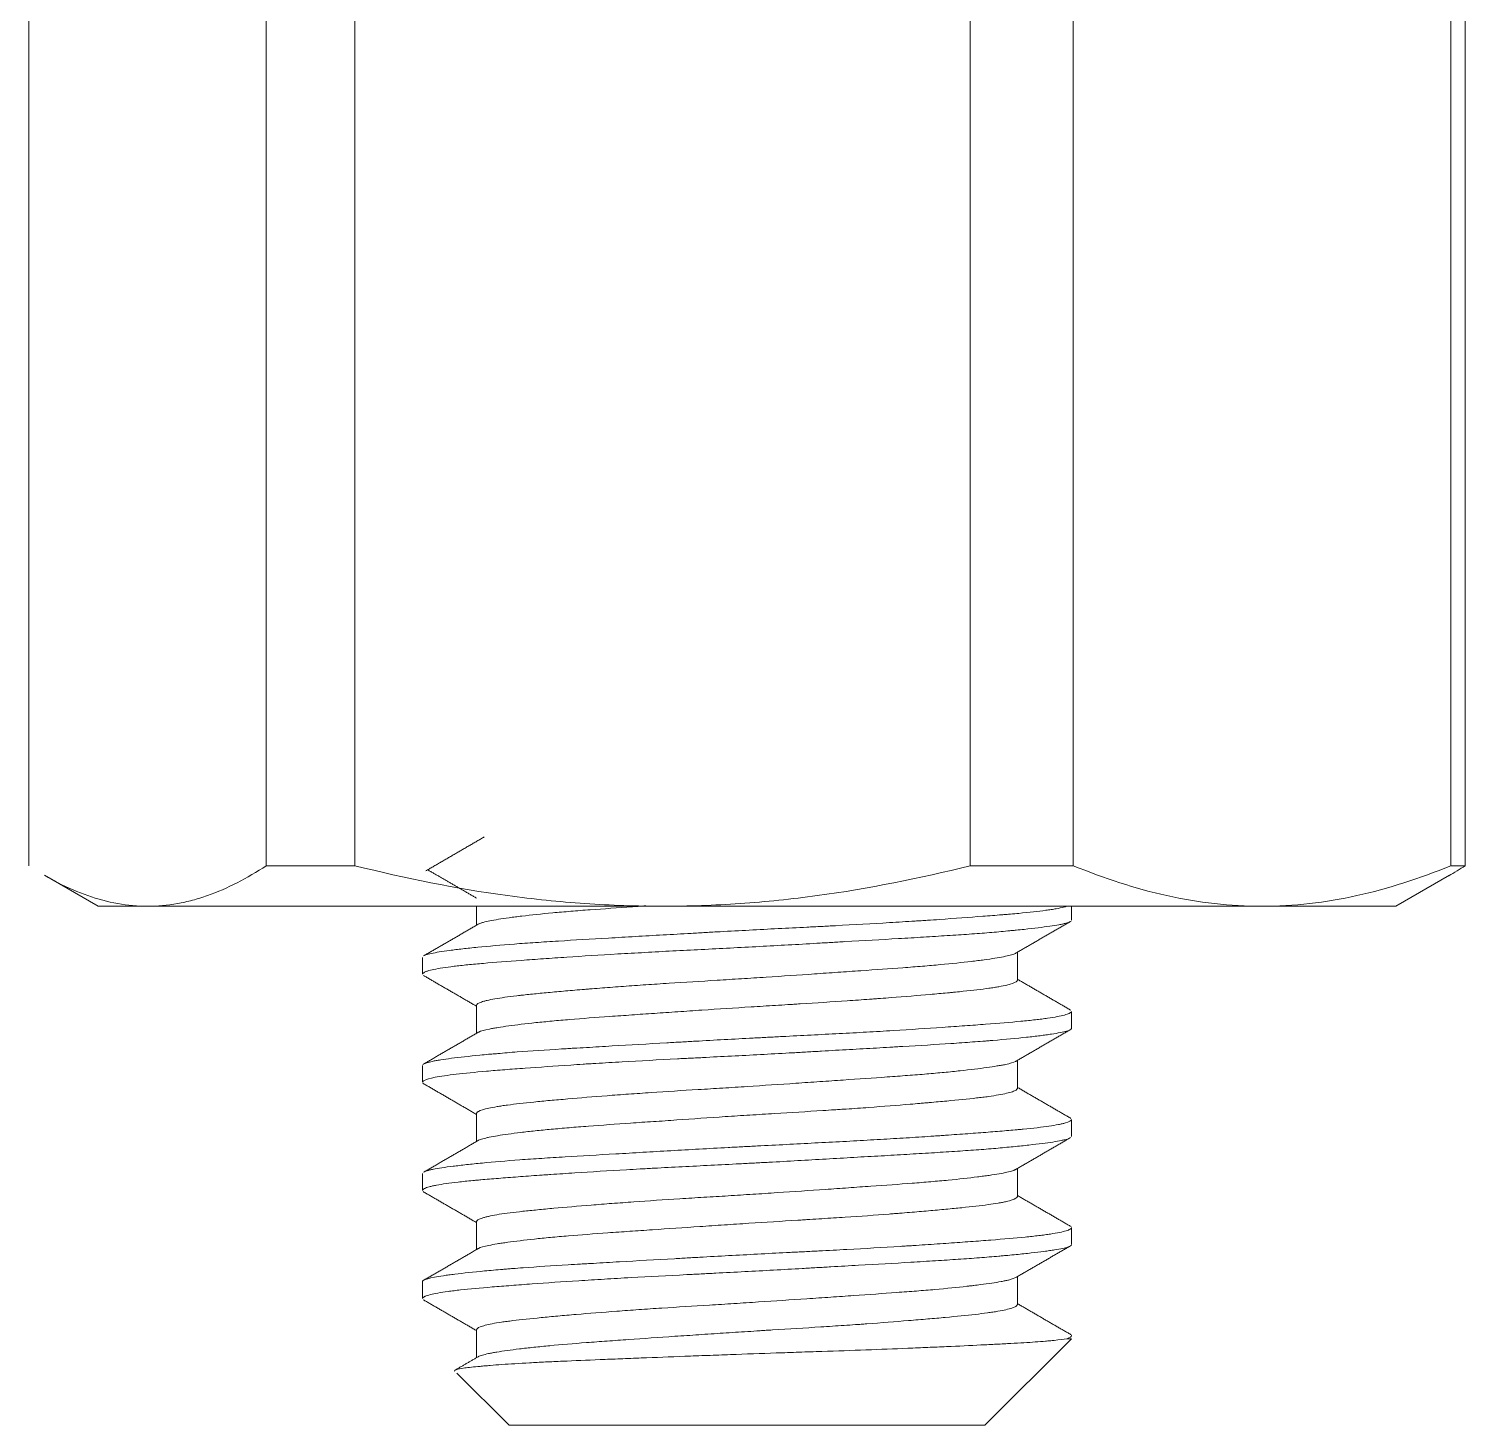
# Model space of a CAD drawing. Extents: x 9509 to 10103, y -15405 to -14985.
# Drawn here: x 9587.77 to 9601.06, y -15339.52 to -15326.6 of the extents above; entities that cross this region are included whole.
import ezdxf

# ---------------------------------------------------------------- set-up
doc = ezdxf.new("R2010")
doc.units = 0
doc.header["$MEASUREMENT"] = 0
doc.linetypes.add('HIDDEN2', pattern=[4.7625, 3.175, -1.5875])
doc.layers.add('1', color=4, linetype='HIDDEN2')

msp = doc.modelspace()

# ---------------------------------------------------------------- linework, layer by layer
at = {"layer": '1', "color": 7, "linetype": 'Continuous', "lineweight": 18}
for p, q in [((9587.775, -15334.341), (9587.775, -15315.092)), ((9589.971, -15334.341), (9589.971, -15315.092)), ((9590.791, -15334.341), (9590.791, -15315.092)), ((9596.478, -15334.341), (9596.478, -15315.092)), ((9597.432, -15334.341), (9597.432, -15315.092)), ((9600.922, -15334.341), (9600.922, -15315.092)), ((9601.056, -15334.341), (9601.056, -15315.092)), ((9587.92, -15334.43), (9588.415, -15334.716)), ((9590.791, -15334.341), (9589.971, -15334.341)), ((9597.432, -15334.341), (9596.478, -15334.341)), ((9600.415, -15334.716), (9600.911, -15334.43)), ((9601.056, -15334.341), (9600.922, -15334.341)), ((9588.873, -15334.716), (9588.415, -15334.716)), ((9588.873, -15334.716), (9593.635, -15334.716)), ((9591.915, -15334.716), (9591.915, -15334.891)), ((9593.635, -15334.716), (9599.177, -15334.716)), ((9597.415, -15334.844), (9597.415, -15334.716)), ((9599.177, -15334.716), (9600.415, -15334.716)), ((9591.415, -15335.189), (9591.415, -15335.344)), ((9596.915, -15335.4), (9596.915, -15335.142)), ((9591.915, -15335.633), (9591.915, -15335.891)), ((9597.415, -15335.844), (9597.415, -15335.689)), ((9596.915, -15336.4), (9596.915, -15336.142)), ((9591.415, -15336.188), (9591.415, -15336.344)), ((9591.915, -15336.632), (9591.915, -15336.891)), ((9597.415, -15336.844), (9597.415, -15336.689)), ((9591.415, -15337.189), (9591.415, -15337.344)), ((9596.915, -15337.399), (9596.915, -15337.141)), ((9591.915, -15337.633), (9591.915, -15337.891)), ((9597.415, -15337.844), (9597.415, -15337.688)), ((9596.915, -15338.4), (9596.915, -15338.142)), ((9591.415, -15338.188), (9591.415, -15338.344)), ((9591.915, -15338.632), (9591.915, -15338.891)), ((9596.615, -15339.516), (9597.415, -15338.716)), ((9597.415, -15338.716), (9597.372, -15338.716)), ((9591.733, -15339.034), (9592.215, -15339.516)), ((9592.215, -15339.516), (9594.415, -15339.516)), ((9594.415, -15339.516), (9596.615, -15339.516))]:
    msp.add_line(p, q, dxfattribs=at)
for points, degree in [([(9591.986, -15334.075), (9591.716, -15334.232), (9591.445, -15334.39)], 2), ([(9591.463, -15334.379), (9591.689, -15334.51), (9591.915, -15334.641)], 2), ([(9600.904, -15334.434), (9600.955, -15334.405), (9601.005, -15334.374), (9601.056, -15334.341)], 3), ([(9591.938, -15334.878), (9591.681, -15335.027), (9591.424, -15335.176)], 2), ([(9596.896, -15335.153), (9597.153, -15335.003), (9597.411, -15334.854)], 2), ([(9591.425, -15335.357), (9591.67, -15335.499), (9591.915, -15335.641)], 2), ([(9597.409, -15335.677), (9597.162, -15335.534), (9596.915, -15335.391)], 2), ([(9591.932, -15335.881), (9591.674, -15336.031), (9591.417, -15336.18)], 2), ([(9596.898, -15336.152), (9597.155, -15336.002), (9597.412, -15335.853)], 2), ([(9591.418, -15336.353), (9591.667, -15336.497), (9591.915, -15336.642)], 2), ([(9597.41, -15336.678), (9597.163, -15336.535), (9596.915, -15336.391)], 2), ([(9591.939, -15336.877), (9591.682, -15337.027), (9591.425, -15337.176)], 2), ([(9596.892, -15337.155), (9597.149, -15337.006), (9597.406, -15336.856)], 2), ([(9591.421, -15337.355), (9591.668, -15337.498), (9591.915, -15337.642)], 2), ([(9597.412, -15337.679), (9597.164, -15337.535), (9596.915, -15337.391)], 2), ([(9591.932, -15337.881), (9591.675, -15338.031), (9591.417, -15338.18)], 2), ([(9596.899, -15338.151), (9597.156, -15338.002), (9597.414, -15337.852)], 2), ([(9591.422, -15338.355), (9591.669, -15338.498), (9591.915, -15338.641)], 2), ([(9597.407, -15338.676), (9597.161, -15338.534), (9596.915, -15338.391)], 2), ([(9591.937, -15338.878), (9591.729, -15338.999)], 1)]:
    msp.add_open_spline(points, degree=degree, dxfattribs=at)
for points, knots in [([(9588.873, -15334.716), (9588.781, -15334.716), (9588.689, -15334.708), (9588.505, -15334.675), (9588.413, -15334.65), (9588.23, -15334.586), (9588.138, -15334.546), (9588.024, -15334.488), (9588.001, -15334.475), (9587.962, -15334.454), (9587.945, -15334.445), (9587.929, -15334.435)], [0, 0, 0, 0, 0.291365, 0.291365, 0.582729, 0.582729, 0.874094, 0.874094, 0.946935, 0.946935, 1, 1, 1, 1]), ([(9588.873, -15334.716), (9588.965, -15334.716), (9589.057, -15334.708), (9589.196, -15334.683), (9589.242, -15334.672), (9589.312, -15334.654), (9589.335, -15334.647), (9589.381, -15334.633), (9589.589, -15334.564), (9589.793, -15334.457), (9589.971, -15334.341)], [0, 0, 0, 0, 0.25, 0.25, 0.375, 0.375, 0.4375, 0.4375, 0.5, 1, 1, 1, 1]), ([(9593.635, -15334.716), (9593.396, -15334.716), (9593.157, -15334.708), (9592.678, -15334.674), (9592.439, -15334.65), (9591.727, -15334.553), (9591.258, -15334.458), (9590.791, -15334.341)], [0, 0, 0, 0, 0.25, 0.25, 0.5, 0.5, 1, 1, 1, 1]), ([(9596.478, -15334.341), (9596.009, -15334.459), (9595.538, -15334.553), (9594.828, -15334.65), (9594.59, -15334.675), (9594.114, -15334.708), (9593.874, -15334.716), (9593.635, -15334.716)], [0, 0, 0, 0, 0.5, 0.5, 0.75, 0.75, 1, 1, 1, 1]), ([(9599.177, -15334.716), (9599.031, -15334.716), (9598.884, -15334.708), (9598.59, -15334.674), (9598.443, -15334.65), (9598.006, -15334.553), (9597.718, -15334.458), (9597.432, -15334.341)], [0, 0, 0, 0, 0.25, 0.25, 0.5, 0.5, 1, 1, 1, 1]), ([(9600.922, -15334.341), (9600.634, -15334.459), (9600.345, -15334.553), (9599.909, -15334.65), (9599.763, -15334.675), (9599.471, -15334.708), (9599.324, -15334.716), (9599.177, -15334.716)], [0, 0, 0, 0, 0.5, 0.5, 0.75, 0.75, 1, 1, 1, 1]), ([(9591.432, -15335.172), (9591.436, -15335.17), (9591.441, -15335.168), (9591.46, -15335.161), (9591.476, -15335.157), (9591.539, -15335.143), (9591.595, -15335.134), (9591.685, -15335.122), (9591.704, -15335.12), (9591.744, -15335.115), (9591.765, -15335.112), (9591.83, -15335.105), (9591.877, -15335.1), (9592.026, -15335.085), (9592.139, -15335.075), (9592.296, -15335.063), (9592.328, -15335.061), (9592.394, -15335.056), (9592.427, -15335.054), (9592.529, -15335.047), (9592.599, -15335.042), (9592.817, -15335.029), (9592.971, -15335.02), (9593.176, -15335.008), (9593.217, -15335.006), (9593.3, -15335.001), (9593.342, -15334.998), (9593.468, -15334.991), (9593.638, -15334.981), (9593.812, -15334.972), (9593.944, -15334.964), (9593.989, -15334.961), (9594.078, -15334.956), (9594.123, -15334.954), (9594.258, -15334.946), (9594.347, -15334.942), (9594.526, -15334.932), (9594.704, -15334.923), (9594.881, -15334.914), (9595.014, -15334.907), (9595.058, -15334.905), (9595.124, -15334.902), (9595.146, -15334.9), (9595.189, -15334.898), (9595.211, -15334.897), (9595.406, -15334.887), (9595.572, -15334.877), (9595.813, -15334.863), (9595.892, -15334.858), (9595.988, -15334.852), (9596.007, -15334.851), (9596.045, -15334.848), (9596.064, -15334.847), (9596.12, -15334.843), (9596.157, -15334.841), (9596.338, -15334.828), (9596.471, -15334.818), (9596.656, -15334.804), (9596.714, -15334.8), (9596.784, -15334.794), (9596.798, -15334.793), (9596.825, -15334.791), (9596.865, -15334.787), (9596.903, -15334.784), (9597.026, -15334.772), (9597.109, -15334.763), (9597.196, -15334.751), (9597.221, -15334.748), (9597.244, -15334.744), (9597.259, -15334.742), (9597.266, -15334.741), (9597.3, -15334.734), (9597.324, -15334.729), (9597.354, -15334.722), (9597.364, -15334.719), (9597.373, -15334.716)], [0, 0, 0, 0, 0.01325, 0.01325, 0.0445, 0.0445, 0.107, 0.107, 0.122625, 0.122625, 0.13825, 0.13825, 0.1695, 0.1695, 0.232, 0.232, 0.247625, 0.247625, 0.26325, 0.26325, 0.2945, 0.2945, 0.357, 0.357, 0.372625, 0.372625, 0.38825, 0.38825, 0.4195, 0.45075, 0.45075, 0.466375, 0.466375, 0.482, 0.482, 0.51325, 0.51325, 0.5445, 0.57575, 0.57575, 0.591375, 0.591375, 0.599187, 0.599187, 0.607, 0.607, 0.6695, 0.6695, 0.70075, 0.70075, 0.708562, 0.708562, 0.716375, 0.716375, 0.732, 0.732, 0.7945, 0.7945, 0.82575, 0.82575, 0.833562, 0.833562, 0.841375, 0.857, 0.857, 0.9195, 0.9195, 0.935125, 0.942938, 0.942938, 0.95075, 0.95075, 0.982, 0.982, 1, 1, 1, 1]), ([(9591.935, -15334.88), (9591.936, -15334.879), (9591.936, -15334.879), (9591.942, -15334.877), (9591.948, -15334.874), (9591.958, -15334.871), (9591.961, -15334.87), (9591.969, -15334.867), (9591.973, -15334.866), (9592.011, -15334.856), (9592.058, -15334.846), (9592.147, -15334.832), (9592.18, -15334.827), (9592.235, -15334.82), (9592.254, -15334.817), (9592.293, -15334.812), (9592.314, -15334.81), (9592.419, -15334.797), (9592.514, -15334.787), (9592.672, -15334.772), (9592.727, -15334.768), (9592.844, -15334.758), (9592.904, -15334.753), (9593.089, -15334.74), (9593.219, -15334.73), (9593.391, -15334.718), (9593.426, -15334.716), (9593.468, -15334.713), (9593.475, -15334.713), (9593.481, -15334.712)], [0, 0, 0, 0, 0.004806, 0.004806, 0.047732, 0.047732, 0.069195, 0.069195, 0.090658, 0.090658, 0.262362, 0.262362, 0.348213, 0.348213, 0.391139, 0.391139, 0.434065, 0.434065, 0.605769, 0.605769, 0.69162, 0.69162, 0.777472, 0.777472, 0.949176, 0.949176, 0.992102, 0.992102, 1, 1, 1, 1]), ([(9597.403, -15334.858), (9597.394, -15334.864), (9597.381, -15334.869), (9597.353, -15334.876), (9597.339, -15334.879), (9597.323, -15334.883), (9597.311, -15334.885), (9597.305, -15334.886), (9597.274, -15334.892), (9597.246, -15334.896), (9597.149, -15334.91), (9597.07, -15334.92), (9596.953, -15334.932), (9596.929, -15334.935), (9596.891, -15334.939), (9596.878, -15334.94), (9596.852, -15334.942), (9596.786, -15334.949), (9596.716, -15334.955), (9596.597, -15334.965), (9596.535, -15334.969), (9596.405, -15334.979), (9596.337, -15334.983), (9596.231, -15334.99), (9596.195, -15334.992), (9596.121, -15334.997), (9596.084, -15334.999), (9595.971, -15335.006), (9595.894, -15335.011), (9595.657, -15335.024), (9595.493, -15335.034), (9595.278, -15335.046), (9595.235, -15335.049), (9595.148, -15335.054), (9595.104, -15335.056), (9594.973, -15335.064), (9594.797, -15335.074), (9594.619, -15335.083), (9594.441, -15335.093), (9594.351, -15335.098), (9594.08, -15335.112), (9593.903, -15335.121), (9593.642, -15335.134), (9593.557, -15335.139), (9593.429, -15335.146), (9593.387, -15335.148), (9593.303, -15335.153), (9593.261, -15335.155), (9593.054, -15335.167), (9592.897, -15335.177), (9592.675, -15335.192), (9592.603, -15335.197), (9592.498, -15335.204), (9592.464, -15335.207), (9592.396, -15335.211), (9592.363, -15335.214), (9592.201, -15335.226), (9592.085, -15335.235), (9591.928, -15335.249), (9591.879, -15335.253), (9591.81, -15335.26), (9591.788, -15335.262), (9591.746, -15335.267), (9591.726, -15335.269), (9591.629, -15335.281), (9591.568, -15335.291), (9591.497, -15335.305), (9591.477, -15335.31), (9591.458, -15335.317), (9591.454, -15335.318), (9591.447, -15335.32), (9591.438, -15335.324), (9591.43, -15335.328), (9591.419, -15335.335), (9591.416, -15335.34), (9591.415, -15335.344)], [0, 0, 0, 0, 0.032895, 0.032895, 0.04758, 0.054922, 0.054922, 0.062265, 0.062265, 0.091635, 0.091635, 0.150376, 0.150376, 0.165061, 0.165061, 0.172404, 0.172404, 0.179746, 0.209116, 0.209116, 0.238487, 0.238487, 0.267857, 0.267857, 0.282542, 0.282542, 0.297227, 0.297227, 0.326598, 0.326598, 0.385338, 0.385338, 0.400023, 0.400023, 0.414709, 0.414709, 0.444079, 0.473449, 0.473449, 0.50282, 0.50282, 0.56156, 0.56156, 0.590931, 0.590931, 0.605616, 0.605616, 0.620301, 0.620301, 0.679041, 0.679041, 0.708412, 0.708412, 0.723097, 0.723097, 0.737782, 0.737782, 0.796523, 0.796523, 0.825893, 0.825893, 0.840578, 0.840578, 0.855263, 0.855263, 0.914004, 0.914004, 0.943374, 0.943374, 0.950717, 0.950717, 0.958059, 0.972745, 0.972745, 1, 1, 1, 1]), ([(9596.901, -15335.15), (9596.898, -15335.151), (9596.895, -15335.153), (9596.886, -15335.157), (9596.88, -15335.159), (9596.866, -15335.164), (9596.858, -15335.166), (9596.815, -15335.178), (9596.767, -15335.187), (9596.677, -15335.202), (9596.644, -15335.206), (9596.589, -15335.214), (9596.57, -15335.216), (9596.53, -15335.221), (9596.51, -15335.224), (9596.404, -15335.236), (9596.309, -15335.246), (9596.151, -15335.261), (9596.095, -15335.266), (9595.979, -15335.275), (9595.919, -15335.28), (9595.734, -15335.294), (9595.604, -15335.303), (9595.432, -15335.315), (9595.397, -15335.317), (9595.327, -15335.322), (9595.291, -15335.324), (9595.184, -15335.332), (9595.111, -15335.337), (9594.892, -15335.352), (9594.744, -15335.362), (9594.554, -15335.374), (9594.516, -15335.377), (9594.44, -15335.382), (9594.402, -15335.384), (9594.288, -15335.391), (9594.213, -15335.396), (9593.988, -15335.41), (9593.841, -15335.419), (9593.658, -15335.431), (9593.622, -15335.433), (9593.55, -15335.438), (9593.515, -15335.44), (9593.41, -15335.447), (9593.272, -15335.457), (9593.142, -15335.467), (9593.046, -15335.474), (9592.999, -15335.478), (9592.952, -15335.482), (9592.922, -15335.484), (9592.906, -15335.485), (9592.831, -15335.492), (9592.773, -15335.497), (9592.662, -15335.506), (9592.609, -15335.511), (9592.508, -15335.521), (9592.46, -15335.525), (9592.392, -15335.532), (9592.37, -15335.535), (9592.338, -15335.538), (9592.327, -15335.539), (9592.307, -15335.542), (9592.297, -15335.543), (9592.207, -15335.553), (9592.14, -15335.563), (9592.058, -15335.577), (9592.028, -15335.583), (9592.002, -15335.59), (9591.993, -15335.592), (9591.988, -15335.593), (9591.975, -15335.597), (9591.967, -15335.6), (9591.931, -15335.612), (9591.917, -15335.622), (9591.915, -15335.632), (9591.915, -15335.632), (9591.915, -15335.633)], [0, 0, 0, 0, 0.010297, 0.010297, 0.025264, 0.025264, 0.04023, 0.04023, 0.100096, 0.100096, 0.130029, 0.130029, 0.144995, 0.144995, 0.159962, 0.159962, 0.219828, 0.219828, 0.249761, 0.249761, 0.279694, 0.279694, 0.339559, 0.339559, 0.354526, 0.354526, 0.369492, 0.369492, 0.399425, 0.399425, 0.459291, 0.459291, 0.474258, 0.474258, 0.489224, 0.489224, 0.519157, 0.519157, 0.579023, 0.579023, 0.593989, 0.593989, 0.608956, 0.608956, 0.638889, 0.668822, 0.668822, 0.683788, 0.691271, 0.691271, 0.698755, 0.698755, 0.728688, 0.728688, 0.758621, 0.758621, 0.788553, 0.788553, 0.80352, 0.80352, 0.811003, 0.811003, 0.818486, 0.818486, 0.878352, 0.878352, 0.908285, 0.915768, 0.915768, 0.923252, 0.923252, 0.938218, 0.938218, 0.998084, 0.998084, 1, 1, 1, 1]), ([(9591.926, -15335.885), (9591.929, -15335.883), (9591.932, -15335.881), (9591.955, -15335.87), (9591.988, -15335.861), (9592.046, -15335.849), (9592.058, -15335.847), (9592.085, -15335.842), (9592.099, -15335.84), (9592.144, -15335.832), (9592.177, -15335.828), (9592.284, -15335.813), (9592.367, -15335.803), (9592.486, -15335.79), (9592.511, -15335.788), (9592.561, -15335.783), (9592.587, -15335.78), (9592.666, -15335.773), (9592.721, -15335.768), (9592.893, -15335.754), (9593.015, -15335.745), (9593.18, -15335.733), (9593.214, -15335.731), (9593.281, -15335.726), (9593.315, -15335.724), (9593.418, -15335.716), (9593.558, -15335.707), (9593.702, -15335.697), (9593.812, -15335.689), (9593.849, -15335.687), (9593.924, -15335.682), (9593.961, -15335.679), (9594.15, -15335.667), (9594.301, -15335.657), (9594.528, -15335.642), (9594.603, -15335.638), (9594.717, -15335.631), (9594.755, -15335.628), (9594.811, -15335.625), (9594.83, -15335.624), (9594.868, -15335.621), (9594.887, -15335.62), (9595.055, -15335.61), (9595.2, -15335.6), (9595.411, -15335.586), (9595.497, -15335.58), (9595.582, -15335.574), (9595.616, -15335.571), (9595.632, -15335.57), (9595.682, -15335.566), (9595.715, -15335.564), (9595.876, -15335.551), (9595.996, -15335.541), (9596.163, -15335.527), (9596.217, -15335.522), (9596.281, -15335.516), (9596.294, -15335.515), (9596.319, -15335.512), (9596.356, -15335.509), (9596.391, -15335.505), (9596.505, -15335.493), (9596.584, -15335.484), (9596.669, -15335.472), (9596.685, -15335.47), (9596.716, -15335.465), (9596.731, -15335.463), (9596.773, -15335.455), (9596.797, -15335.45), (9596.86, -15335.436), (9596.888, -15335.425), (9596.907, -15335.413), (9596.91, -15335.41), (9596.914, -15335.405), (9596.915, -15335.403), (9596.915, -15335.4), (9596.915, -15335.399), (9596.915, -15335.399)], [0, 0, 0, 0, 0.010994, 0.010994, 0.070745, 0.070745, 0.085683, 0.085683, 0.100621, 0.100621, 0.130497, 0.130497, 0.190248, 0.190248, 0.205186, 0.205186, 0.220124, 0.220124, 0.25, 0.25, 0.309751, 0.309751, 0.324689, 0.324689, 0.339627, 0.339627, 0.369502, 0.399378, 0.399378, 0.414316, 0.414316, 0.429254, 0.429254, 0.489005, 0.489005, 0.518881, 0.518881, 0.533819, 0.533819, 0.541288, 0.541288, 0.548757, 0.548757, 0.608508, 0.608508, 0.638384, 0.645853, 0.645853, 0.653322, 0.653322, 0.66826, 0.66826, 0.728011, 0.728011, 0.757887, 0.757887, 0.765356, 0.765356, 0.772825, 0.787763, 0.787763, 0.847514, 0.847514, 0.862452, 0.862452, 0.87739, 0.87739, 0.907265, 0.907265, 0.967017, 0.967017, 0.981955, 0.981955, 0.996893, 0.996893, 1, 1, 1, 1]), ([(9591.426, -15336.175), (9591.439, -15336.167), (9591.466, -15336.159), (9591.517, -15336.148), (9591.534, -15336.145), (9591.555, -15336.141), (9591.568, -15336.139), (9591.576, -15336.138), (9591.613, -15336.132), (9591.646, -15336.127), (9591.757, -15336.113), (9591.845, -15336.103), (9591.972, -15336.091), (9591.999, -15336.088), (9592.04, -15336.084), (9592.053, -15336.083), (9592.082, -15336.081), (9592.153, -15336.075), (9592.228, -15336.068), (9592.417, -15336.054), (9592.554, -15336.045), (9592.72, -15336.035), (9592.739, -15336.034), (9592.776, -15336.032), (9592.795, -15336.03), (9592.853, -15336.027), (9592.891, -15336.025), (9593.008, -15336.018), (9593.088, -15336.013), (9593.331, -15335.999), (9593.499, -15335.989), (9593.696, -15335.978), (9593.718, -15335.977), (9593.762, -15335.974), (9593.828, -15335.971), (9593.894, -15335.967), (9594.027, -15335.959), (9594.116, -15335.954), (9594.294, -15335.945), (9594.383, -15335.94), (9594.517, -15335.933), (9594.584, -15335.929), (9594.651, -15335.926), (9594.696, -15335.923), (9594.719, -15335.922), (9594.921, -15335.912), (9595.096, -15335.903), (9595.353, -15335.889), (9595.437, -15335.885), (9595.562, -15335.878), (9595.604, -15335.875), (9595.686, -15335.871), (9595.727, -15335.868), (9595.928, -15335.856), (9596.079, -15335.846), (9596.293, -15335.831), (9596.362, -15335.826), (9596.462, -15335.819), (9596.495, -15335.817), (9596.559, -15335.812), (9596.59, -15335.809), (9596.742, -15335.798), (9596.851, -15335.789), (9596.995, -15335.775), (9597.04, -15335.771), (9597.102, -15335.764), (9597.121, -15335.761), (9597.159, -15335.757), (9597.177, -15335.754), (9597.261, -15335.742), (9597.314, -15335.732), (9597.369, -15335.717), (9597.384, -15335.712), (9597.405, -15335.702), (9597.412, -15335.697), (9597.415, -15335.691), (9597.415, -15335.689), (9597.415, -15335.688)], [0, 0, 0, 0, 0.05337, 0.05337, 0.068, 0.075315, 0.075315, 0.082631, 0.082631, 0.111891, 0.111891, 0.170411, 0.170411, 0.185042, 0.185042, 0.192357, 0.192357, 0.199672, 0.228932, 0.228932, 0.287453, 0.287453, 0.294768, 0.294768, 0.302083, 0.302083, 0.316713, 0.316713, 0.345973, 0.345973, 0.404494, 0.404494, 0.411809, 0.411809, 0.419124, 0.433754, 0.433754, 0.463014, 0.463014, 0.492275, 0.492275, 0.506905, 0.51422, 0.51422, 0.521535, 0.521535, 0.580055, 0.580055, 0.609316, 0.609316, 0.623946, 0.623946, 0.638576, 0.638576, 0.697097, 0.697097, 0.726357, 0.726357, 0.740987, 0.740987, 0.755617, 0.755617, 0.814138, 0.814138, 0.843398, 0.843398, 0.858028, 0.858028, 0.872658, 0.872658, 0.931179, 0.931179, 0.960439, 0.960439, 0.9897, 0.9897, 1, 1, 1, 1]), ([(9597.415, -15335.844), (9597.415, -15335.846), (9597.415, -15335.849), (9597.411, -15335.853), (9597.408, -15335.856), (9597.397, -15335.862), (9597.385, -15335.867), (9597.338, -15335.88), (9597.292, -15335.889), (9597.214, -15335.901), (9597.197, -15335.903), (9597.171, -15335.907), (9597.162, -15335.908), (9597.144, -15335.911), (9597.097, -15335.917), (9597.044, -15335.923), (9596.908, -15335.937), (9596.804, -15335.947), (9596.672, -15335.958), (9596.657, -15335.96), (9596.627, -15335.962), (9596.611, -15335.963), (9596.565, -15335.967), (9596.533, -15335.969), (9596.437, -15335.976), (9596.37, -15335.981), (9596.161, -15335.995), (9596.013, -15336.004), (9595.835, -15336.014), (9595.815, -15336.015), (9595.775, -15336.018), (9595.715, -15336.021), (9595.654, -15336.025), (9595.53, -15336.032), (9595.364, -15336.041), (9595.192, -15336.051), (9595.062, -15336.059), (9594.996, -15336.062), (9594.929, -15336.066), (9594.885, -15336.069), (9594.862, -15336.07), (9594.751, -15336.076), (9594.662, -15336.081), (9594.483, -15336.091), (9594.394, -15336.096), (9594.216, -15336.105), (9594.127, -15336.109), (9593.993, -15336.116), (9593.949, -15336.119), (9593.882, -15336.122), (9593.86, -15336.123), (9593.816, -15336.125), (9593.794, -15336.126), (9593.596, -15336.137), (9593.426, -15336.146), (9593.179, -15336.16), (9593.098, -15336.165), (9592.998, -15336.171), (9592.979, -15336.172), (9592.939, -15336.174), (9592.919, -15336.176), (9592.861, -15336.179), (9592.823, -15336.182), (9592.634, -15336.194), (9592.494, -15336.204), (9592.299, -15336.219), (9592.236, -15336.223), (9592.146, -15336.23), (9592.117, -15336.233), (9592.06, -15336.237), (9592.032, -15336.24), (9591.899, -15336.251), (9591.806, -15336.26), (9591.687, -15336.274), (9591.651, -15336.279), (9591.585, -15336.288), (9591.557, -15336.293), (9591.483, -15336.308), (9591.449, -15336.318), (9591.426, -15336.33), (9591.423, -15336.333), (9591.418, -15336.338), (9591.416, -15336.34), (9591.415, -15336.343), (9591.415, -15336.343), (9591.415, -15336.344)], [0, 0, 0, 0, 0.014256, 0.014256, 0.028513, 0.028513, 0.057026, 0.057026, 0.114051, 0.114051, 0.128307, 0.128307, 0.135436, 0.135436, 0.142564, 0.171077, 0.171077, 0.228102, 0.228102, 0.23523, 0.23523, 0.242359, 0.242359, 0.256615, 0.256615, 0.285128, 0.285128, 0.342153, 0.342153, 0.349281, 0.349281, 0.35641, 0.370666, 0.370666, 0.399179, 0.427691, 0.427691, 0.441948, 0.449076, 0.449076, 0.456204, 0.456204, 0.484717, 0.484717, 0.51323, 0.51323, 0.541743, 0.541743, 0.555999, 0.555999, 0.563127, 0.563127, 0.570255, 0.570255, 0.627281, 0.627281, 0.655794, 0.655794, 0.662922, 0.662922, 0.67005, 0.67005, 0.684306, 0.684306, 0.741332, 0.741332, 0.769845, 0.769845, 0.784101, 0.784101, 0.798357, 0.798357, 0.855383, 0.855383, 0.883896, 0.883896, 0.912408, 0.912408, 0.969434, 0.969434, 0.98369, 0.98369, 0.997947, 0.997947, 1, 1, 1, 1]), ([(9596.905, -15336.148), (9596.903, -15336.149), (9596.9, -15336.15), (9596.88, -15336.161), (9596.849, -15336.17), (9596.793, -15336.182), (9596.781, -15336.184), (9596.755, -15336.189), (9596.741, -15336.191), (9596.698, -15336.198), (9596.666, -15336.203), (9596.562, -15336.218), (9596.48, -15336.228), (9596.363, -15336.24), (9596.339, -15336.243), (9596.289, -15336.248), (9596.264, -15336.25), (9596.187, -15336.258), (9596.133, -15336.262), (9596.02, -15336.272), (9595.962, -15336.276), (9595.87, -15336.283), (9595.839, -15336.286), (9595.776, -15336.29), (9595.744, -15336.293), (9595.581, -15336.304), (9595.446, -15336.314), (9595.235, -15336.328), (9595.163, -15336.333), (9595.053, -15336.341), (9595.016, -15336.343), (9594.942, -15336.348), (9594.905, -15336.351), (9594.718, -15336.363), (9594.568, -15336.373), (9594.342, -15336.388), (9594.267, -15336.393), (9594.153, -15336.4), (9594.115, -15336.402), (9594.04, -15336.407), (9594.002, -15336.409), (9593.816, -15336.42), (9593.671, -15336.43), (9593.494, -15336.441), (9593.459, -15336.444), (9593.39, -15336.449), (9593.355, -15336.451), (9593.252, -15336.458), (9593.186, -15336.463), (9592.992, -15336.478), (9592.871, -15336.488), (9592.729, -15336.501), (9592.701, -15336.503), (9592.646, -15336.508), (9592.62, -15336.51), (9592.542, -15336.517), (9592.492, -15336.522), (9592.353, -15336.536), (9592.271, -15336.545), (9592.192, -15336.556), (9592.183, -15336.557), (9592.166, -15336.559), (9592.158, -15336.561), (9592.134, -15336.564), (9592.119, -15336.567), (9592.075, -15336.574), (9592.05, -15336.579), (9591.983, -15336.593), (9591.951, -15336.604), (9591.931, -15336.615), (9591.929, -15336.616), (9591.925, -15336.619), (9591.92, -15336.622), (9591.917, -15336.626), (9591.916, -15336.63), (9591.915, -15336.631), (9591.915, -15336.632)], [0, 0, 0, 0, 0.008588, 0.008588, 0.068225, 0.068225, 0.083135, 0.083135, 0.098044, 0.098044, 0.127863, 0.127863, 0.1875, 0.1875, 0.202409, 0.202409, 0.217319, 0.217319, 0.247137, 0.247137, 0.276956, 0.276956, 0.291865, 0.291865, 0.306775, 0.306775, 0.366412, 0.366412, 0.396231, 0.396231, 0.41114, 0.41114, 0.42605, 0.42605, 0.485687, 0.485687, 0.515506, 0.515506, 0.530415, 0.530415, 0.545324, 0.545324, 0.604962, 0.604962, 0.619871, 0.619871, 0.63478, 0.63478, 0.664599, 0.664599, 0.724236, 0.724236, 0.739146, 0.739146, 0.754055, 0.754055, 0.783874, 0.783874, 0.843511, 0.843511, 0.850966, 0.850966, 0.85842, 0.85842, 0.87333, 0.87333, 0.903149, 0.903149, 0.962786, 0.962786, 0.970241, 0.970241, 0.977695, 0.992605, 0.992605, 1, 1, 1, 1]), ([(9591.935, -15336.88), (9591.944, -15336.875), (9591.957, -15336.871), (9591.981, -15336.864), (9591.99, -15336.862), (9592.01, -15336.857), (9592.02, -15336.855), (9592.055, -15336.847), (9592.081, -15336.843), (9592.168, -15336.828), (9592.239, -15336.819), (9592.344, -15336.806), (9592.366, -15336.803), (9592.41, -15336.798), (9592.433, -15336.796), (9592.504, -15336.788), (9592.554, -15336.783), (9592.658, -15336.774), (9592.713, -15336.769), (9592.798, -15336.762), (9592.828, -15336.759), (9592.887, -15336.755), (9592.918, -15336.752), (9593.073, -15336.741), (9593.203, -15336.731), (9593.408, -15336.717), (9593.478, -15336.712), (9593.585, -15336.705), (9593.621, -15336.703), (9593.694, -15336.698), (9593.731, -15336.695), (9593.914, -15336.682), (9594.063, -15336.672), (9594.29, -15336.657), (9594.366, -15336.652), (9594.48, -15336.645), (9594.519, -15336.643), (9594.595, -15336.638), (9594.633, -15336.636), (9594.822, -15336.624), (9594.97, -15336.615), (9595.152, -15336.603), (9595.206, -15336.6), (9595.26, -15336.596), (9595.296, -15336.594), (9595.314, -15336.593), (9595.403, -15336.587), (9595.473, -15336.582), (9595.676, -15336.567), (9595.804, -15336.557), (9595.955, -15336.545), (9595.985, -15336.542), (9596.029, -15336.538), (9596.044, -15336.537), (9596.073, -15336.534), (9596.087, -15336.533), (9596.157, -15336.527), (9596.211, -15336.522), (9596.364, -15336.508), (9596.456, -15336.499), (9596.557, -15336.487), (9596.576, -15336.485), (9596.614, -15336.48), (9596.631, -15336.478), (9596.683, -15336.471), (9596.714, -15336.466), (9596.797, -15336.451), (9596.839, -15336.441), (9596.884, -15336.426), (9596.895, -15336.421), (9596.91, -15336.411), (9596.914, -15336.406), (9596.915, -15336.4), (9596.915, -15336.399), (9596.915, -15336.399)], [0, 0, 0, 0, 0.02944, 0.02944, 0.044523, 0.044523, 0.059605, 0.059605, 0.089769, 0.089769, 0.150097, 0.150097, 0.165179, 0.165179, 0.180261, 0.180261, 0.210425, 0.210425, 0.240589, 0.240589, 0.255671, 0.255671, 0.270753, 0.270753, 0.331082, 0.331082, 0.361246, 0.361246, 0.376328, 0.376328, 0.39141, 0.39141, 0.451738, 0.451738, 0.481902, 0.481902, 0.496984, 0.496984, 0.512066, 0.512066, 0.572395, 0.572395, 0.587477, 0.595018, 0.595018, 0.602559, 0.602559, 0.632723, 0.632723, 0.693051, 0.693051, 0.708133, 0.708133, 0.715674, 0.715674, 0.723215, 0.723215, 0.753379, 0.753379, 0.813708, 0.813708, 0.82879, 0.82879, 0.843872, 0.843872, 0.874036, 0.874036, 0.934364, 0.934364, 0.964528, 0.964528, 0.994692, 0.994692, 1, 1, 1, 1]), ([(9591.434, -15337.171), (9591.44, -15337.168), (9591.448, -15337.165), (9591.466, -15337.16), (9591.474, -15337.157), (9591.493, -15337.153), (9591.504, -15337.151), (9591.561, -15337.139), (9591.622, -15337.13), (9591.717, -15337.118), (9591.737, -15337.116), (9591.778, -15337.111), (9591.8, -15337.108), (9591.869, -15337.101), (9591.917, -15337.096), (9592.072, -15337.081), (9592.188, -15337.071), (9592.348, -15337.059), (9592.381, -15337.057), (9592.448, -15337.052), (9592.483, -15337.05), (9592.587, -15337.043), (9592.659, -15337.039), (9592.881, -15337.025), (9593.037, -15337.016), (9593.243, -15337.004), (9593.284, -15337.002), (9593.368, -15336.997), (9593.411, -15336.994), (9593.538, -15336.987), (9593.624, -15336.982), (9593.884, -15336.967), (9594.061, -15336.957), (9594.286, -15336.945), (9594.331, -15336.943), (9594.421, -15336.938), (9594.466, -15336.935), (9594.601, -15336.928), (9594.69, -15336.924), (9594.955, -15336.91), (9595.13, -15336.901), (9595.346, -15336.89), (9595.389, -15336.887), (9595.473, -15336.883), (9595.515, -15336.88), (9595.639, -15336.873), (9595.801, -15336.864), (9595.956, -15336.854), (9596.069, -15336.847), (9596.125, -15336.843), (9596.18, -15336.839), (9596.216, -15336.837), (9596.234, -15336.835), (9596.323, -15336.829), (9596.392, -15336.824), (9596.522, -15336.815), (9596.585, -15336.81), (9596.704, -15336.801), (9596.761, -15336.796), (9596.842, -15336.789), (9596.868, -15336.787), (9596.906, -15336.784), (9596.919, -15336.782), (9596.943, -15336.78), (9596.956, -15336.779), (9597.062, -15336.769), (9597.142, -15336.759), (9597.24, -15336.745), (9597.269, -15336.74), (9597.3, -15336.734), (9597.307, -15336.733), (9597.318, -15336.73), (9597.324, -15336.729), (9597.34, -15336.725), (9597.35, -15336.723), (9597.393, -15336.71), (9597.412, -15336.7), (9597.415, -15336.69), (9597.415, -15336.689), (9597.415, -15336.688)], [0, 0, 0, 0, 0.01914, 0.01914, 0.033908, 0.033908, 0.048677, 0.048677, 0.107751, 0.107751, 0.122519, 0.122519, 0.137287, 0.137287, 0.166824, 0.166824, 0.225898, 0.225898, 0.240666, 0.240666, 0.255435, 0.255435, 0.284972, 0.284972, 0.344045, 0.344045, 0.358814, 0.358814, 0.373582, 0.373582, 0.403119, 0.403119, 0.462193, 0.462193, 0.476961, 0.476961, 0.491729, 0.491729, 0.521266, 0.521266, 0.58034, 0.58034, 0.595108, 0.595108, 0.609877, 0.609877, 0.639414, 0.66895, 0.66895, 0.683719, 0.691103, 0.691103, 0.698487, 0.698487, 0.728024, 0.728024, 0.757561, 0.757561, 0.787098, 0.787098, 0.801866, 0.801866, 0.80925, 0.80925, 0.816635, 0.816635, 0.875708, 0.875708, 0.905245, 0.905245, 0.912629, 0.912629, 0.920014, 0.920014, 0.934782, 0.934782, 0.993856, 0.993856, 1, 1, 1, 1]), ([(9597.4, -15336.86), (9597.394, -15336.863), (9597.386, -15336.866), (9597.37, -15336.871), (9597.362, -15336.874), (9597.343, -15336.878), (9597.333, -15336.88), (9597.3, -15336.887), (9597.274, -15336.892), (9597.185, -15336.906), (9597.111, -15336.915), (9596.999, -15336.927), (9596.976, -15336.93), (9596.928, -15336.935), (9596.903, -15336.937), (9596.826, -15336.945), (9596.718, -15336.955), (9596.597, -15336.965), (9596.471, -15336.974), (9596.404, -15336.979), (9596.3, -15336.986), (9596.265, -15336.988), (9596.193, -15336.992), (9596.157, -15336.995), (9596.046, -15337.001), (9595.895, -15337.011), (9595.736, -15337.02), (9595.614, -15337.027), (9595.573, -15337.029), (9595.489, -15337.034), (9595.447, -15337.036), (9595.234, -15337.049), (9595.061, -15337.059), (9594.796, -15337.074), (9594.708, -15337.079), (9594.573, -15337.086), (9594.528, -15337.088), (9594.461, -15337.092), (9594.438, -15337.093), (9594.393, -15337.096), (9594.371, -15337.097), (9594.168, -15337.107), (9593.991, -15337.116), (9593.729, -15337.13), (9593.642, -15337.134), (9593.534, -15337.14), (9593.513, -15337.141), (9593.47, -15337.144), (9593.448, -15337.145), (9593.384, -15337.148), (9593.342, -15337.151), (9593.134, -15337.162), (9592.975, -15337.172), (9592.748, -15337.187), (9592.674, -15337.192), (9592.584, -15337.198), (9592.566, -15337.199), (9592.531, -15337.202), (9592.479, -15337.205), (9592.428, -15337.209), (9592.329, -15337.216), (9592.266, -15337.221), (9592.145, -15337.23), (9592.088, -15337.235), (9592.006, -15337.242), (9591.966, -15337.245), (9591.928, -15337.249), (9591.903, -15337.251), (9591.891, -15337.252), (9591.831, -15337.258), (9591.786, -15337.262), (9591.664, -15337.276), (9591.597, -15337.286), (9591.532, -15337.298), (9591.52, -15337.301), (9591.503, -15337.304), (9591.498, -15337.306), (9591.488, -15337.308), (9591.463, -15337.314), (9591.431, -15337.326), (9591.419, -15337.335), (9591.416, -15337.342), (9591.415, -15337.343), (9591.415, -15337.344)], [0, 0, 0, 0, 0.018867, 0.018867, 0.033608, 0.033608, 0.048349, 0.048349, 0.07783, 0.07783, 0.136792, 0.136792, 0.151532, 0.151532, 0.166273, 0.166273, 0.195754, 0.225235, 0.225235, 0.254716, 0.254716, 0.269457, 0.269457, 0.284197, 0.284197, 0.313678, 0.34316, 0.34316, 0.3579, 0.3579, 0.372641, 0.372641, 0.431603, 0.431603, 0.461084, 0.461084, 0.475825, 0.475825, 0.483195, 0.483195, 0.490565, 0.490565, 0.549527, 0.549527, 0.579008, 0.579008, 0.586379, 0.586379, 0.593749, 0.593749, 0.608489, 0.608489, 0.667452, 0.667452, 0.696933, 0.696933, 0.704303, 0.704303, 0.711673, 0.726414, 0.726414, 0.755895, 0.755895, 0.785376, 0.785376, 0.800117, 0.807487, 0.807487, 0.814857, 0.814857, 0.844338, 0.844338, 0.9033, 0.9033, 0.918041, 0.918041, 0.925411, 0.925411, 0.932782, 0.962263, 0.991744, 0.991744, 1, 1, 1, 1]), ([(9596.897, -15337.152), (9596.895, -15337.153), (9596.892, -15337.154), (9596.885, -15337.158), (9596.878, -15337.16), (9596.843, -15337.171), (9596.801, -15337.181), (9596.72, -15337.195), (9596.689, -15337.2), (9596.647, -15337.206), (9596.638, -15337.207), (9596.62, -15337.21), (9596.593, -15337.213), (9596.565, -15337.217), (9596.466, -15337.229), (9596.376, -15337.239), (9596.249, -15337.252), (9596.223, -15337.254), (9596.17, -15337.259), (9596.143, -15337.261), (9596.059, -15337.269), (9596.001, -15337.273), (9595.822, -15337.287), (9595.695, -15337.296), (9595.526, -15337.308), (9595.492, -15337.31), (9595.423, -15337.315), (9595.388, -15337.318), (9595.282, -15337.325), (9595.211, -15337.33), (9594.995, -15337.345), (9594.847, -15337.355), (9594.658, -15337.367), (9594.62, -15337.37), (9594.544, -15337.375), (9594.506, -15337.377), (9594.393, -15337.385), (9594.317, -15337.389), (9594.167, -15337.399), (9594.092, -15337.403), (9593.943, -15337.412), (9593.869, -15337.417), (9593.647, -15337.431), (9593.505, -15337.44), (9593.3, -15337.455), (9593.233, -15337.46), (9593.134, -15337.467), (9593.102, -15337.47), (9593.038, -15337.475), (9593.006, -15337.477), (9592.851, -15337.49), (9592.736, -15337.5), (9592.578, -15337.514), (9592.527, -15337.519), (9592.455, -15337.526), (9592.432, -15337.528), (9592.386, -15337.533), (9592.364, -15337.535), (9592.258, -15337.547), (9592.186, -15337.556), (9592.095, -15337.57), (9592.068, -15337.575), (9592.038, -15337.581), (9592.032, -15337.583), (9592.021, -15337.585), (9592.004, -15337.589), (9591.99, -15337.593), (9591.947, -15337.605), (9591.926, -15337.615), (9591.917, -15337.628), (9591.916, -15337.63), (9591.915, -15337.632)], [0, 0, 0, 0, 0.006623, 0.006623, 0.021676, 0.021676, 0.081888, 0.081888, 0.111994, 0.111994, 0.119521, 0.119521, 0.127047, 0.1421, 0.1421, 0.202312, 0.202312, 0.217365, 0.217365, 0.232418, 0.232418, 0.262524, 0.262524, 0.322736, 0.322736, 0.337789, 0.337789, 0.352842, 0.352842, 0.382948, 0.382948, 0.44316, 0.44316, 0.458213, 0.458213, 0.473266, 0.473266, 0.503372, 0.503372, 0.533478, 0.533478, 0.563584, 0.563584, 0.623796, 0.623796, 0.653902, 0.653902, 0.668955, 0.668955, 0.684008, 0.684008, 0.74422, 0.74422, 0.774326, 0.774326, 0.789379, 0.789379, 0.804432, 0.804432, 0.864644, 0.864644, 0.89475, 0.89475, 0.902276, 0.902276, 0.909803, 0.924856, 0.924856, 0.985068, 0.985068, 1, 1, 1, 1]), ([(9591.928, -15337.884), (9591.929, -15337.883), (9591.931, -15337.882), (9591.952, -15337.871), (9591.983, -15337.862), (9592.051, -15337.848), (9592.077, -15337.843), (9592.12, -15337.836), (9592.136, -15337.834), (9592.168, -15337.829), (9592.185, -15337.826), (9592.274, -15337.814), (9592.356, -15337.804), (9592.497, -15337.789), (9592.546, -15337.784), (9592.625, -15337.777), (9592.652, -15337.774), (9592.707, -15337.769), (9592.735, -15337.767), (9592.878, -15337.755), (9593, -15337.746), (9593.195, -15337.732), (9593.262, -15337.727), (9593.4, -15337.718), (9593.47, -15337.713), (9593.683, -15337.698), (9593.829, -15337.688), (9594.016, -15337.676), (9594.054, -15337.673), (9594.129, -15337.668), (9594.168, -15337.666), (9594.282, -15337.658), (9594.357, -15337.653), (9594.584, -15337.639), (9594.735, -15337.629), (9594.904, -15337.619), (9594.922, -15337.618), (9594.96, -15337.615), (9594.978, -15337.614), (9595.034, -15337.611), (9595.071, -15337.608), (9595.181, -15337.601), (9595.252, -15337.597), (9595.464, -15337.583), (9595.599, -15337.573), (9595.746, -15337.561), (9595.762, -15337.56), (9595.794, -15337.558), (9595.842, -15337.554), (9595.888, -15337.55), (9595.979, -15337.543), (9596.037, -15337.538), (9596.149, -15337.528), (9596.203, -15337.523), (9596.28, -15337.516), (9596.305, -15337.513), (9596.354, -15337.509), (9596.378, -15337.506), (9596.494, -15337.495), (9596.575, -15337.485), (9596.678, -15337.471), (9596.709, -15337.466), (9596.751, -15337.459), (9596.765, -15337.457), (9596.79, -15337.452), (9596.802, -15337.449), (9596.856, -15337.437), (9596.885, -15337.427), (9596.909, -15337.412), (9596.914, -15337.407), (9596.915, -15337.401), (9596.915, -15337.4), (9596.915, -15337.399)], [0, 0, 0, 0, 0.006704, 0.006704, 0.06657, 0.06657, 0.096503, 0.096503, 0.11147, 0.11147, 0.126436, 0.126436, 0.186302, 0.186302, 0.216235, 0.216235, 0.231202, 0.231202, 0.246168, 0.246168, 0.306034, 0.306034, 0.335967, 0.335967, 0.3659, 0.3659, 0.425766, 0.425766, 0.440732, 0.440732, 0.455699, 0.455699, 0.485632, 0.485632, 0.545497, 0.545497, 0.552981, 0.552981, 0.560464, 0.560464, 0.57543, 0.57543, 0.605363, 0.605363, 0.665229, 0.665229, 0.672712, 0.672712, 0.680196, 0.695162, 0.695162, 0.725095, 0.725095, 0.755028, 0.755028, 0.769994, 0.769994, 0.784961, 0.784961, 0.844827, 0.844827, 0.87476, 0.87476, 0.889726, 0.889726, 0.904693, 0.904693, 0.964559, 0.964559, 0.994491, 0.994491, 1, 1, 1, 1]), ([(9591.415, -15338.188), (9591.415, -15338.188), (9591.415, -15338.188), (9591.415, -15338.185), (9591.416, -15338.183), (9591.421, -15338.178), (9591.424, -15338.176), (9591.445, -15338.165), (9591.477, -15338.156), (9591.549, -15338.142), (9591.576, -15338.137), (9591.616, -15338.132), (9591.624, -15338.13), (9591.641, -15338.128), (9591.65, -15338.127), (9591.676, -15338.123), (9591.695, -15338.121), (9591.793, -15338.109), (9591.884, -15338.099), (9592.042, -15338.084), (9592.098, -15338.079), (9592.172, -15338.073), (9592.188, -15338.072), (9592.218, -15338.069), (9592.264, -15338.066), (9592.312, -15338.062), (9592.474, -15338.05), (9592.613, -15338.041), (9592.8, -15338.03), (9592.857, -15338.027), (9592.915, -15338.023), (9592.955, -15338.021), (9592.975, -15338.02), (9593.074, -15338.014), (9593.155, -15338.009), (9593.401, -15337.995), (9593.571, -15337.985), (9593.789, -15337.973), (9593.834, -15337.97), (9593.9, -15337.967), (9593.922, -15337.965), (9593.967, -15337.963), (9594.078, -15337.956), (9594.19, -15337.95), (9594.368, -15337.941), (9594.457, -15337.936), (9594.636, -15337.926), (9594.725, -15337.922), (9594.836, -15337.916), (9594.859, -15337.915), (9594.903, -15337.913), (9594.925, -15337.912), (9594.992, -15337.908), (9595.036, -15337.906), (9595.168, -15337.899), (9595.254, -15337.895), (9595.508, -15337.881), (9595.673, -15337.872), (9595.852, -15337.861), (9595.872, -15337.859), (9595.911, -15337.857), (9595.969, -15337.853), (9596.026, -15337.849), (9596.139, -15337.842), (9596.283, -15337.832), (9596.418, -15337.822), (9596.515, -15337.815), (9596.547, -15337.813), (9596.609, -15337.808), (9596.64, -15337.806), (9596.789, -15337.794), (9596.894, -15337.785), (9597.032, -15337.771), (9597.075, -15337.767), (9597.133, -15337.76), (9597.152, -15337.757), (9597.188, -15337.753), (9597.205, -15337.75), (9597.285, -15337.738), (9597.333, -15337.728), (9597.381, -15337.713), (9597.394, -15337.708), (9597.406, -15337.701), (9597.41, -15337.698), (9597.414, -15337.693), (9597.415, -15337.691), (9597.415, -15337.688), (9597.415, -15337.688), (9597.415, -15337.688)], [0, 0, 0, 0, 0.000228, 0.000228, 0.014485, 0.014485, 0.028741, 0.028741, 0.085767, 0.085767, 0.11428, 0.11428, 0.121408, 0.121408, 0.128536, 0.128536, 0.142792, 0.142792, 0.199818, 0.199818, 0.228331, 0.228331, 0.235459, 0.235459, 0.242587, 0.256844, 0.256844, 0.313869, 0.313869, 0.328126, 0.335254, 0.335254, 0.342382, 0.342382, 0.370895, 0.370895, 0.42792, 0.42792, 0.442177, 0.442177, 0.449305, 0.449305, 0.456433, 0.484946, 0.484946, 0.513459, 0.513459, 0.541972, 0.541972, 0.5491, 0.5491, 0.556228, 0.556228, 0.570484, 0.570484, 0.598997, 0.598997, 0.656023, 0.656023, 0.663151, 0.663151, 0.670279, 0.684536, 0.684536, 0.713048, 0.741561, 0.741561, 0.755818, 0.755818, 0.770074, 0.770074, 0.8271, 0.8271, 0.855612, 0.855612, 0.869869, 0.869869, 0.884125, 0.884125, 0.941151, 0.941151, 0.969664, 0.969664, 0.98392, 0.98392, 0.998177, 0.998177, 1, 1, 1, 1]), ([(9597.406, -15337.857), (9597.401, -15337.86), (9597.393, -15337.864), (9597.358, -15337.876), (9597.316, -15337.885), (9597.252, -15337.895), (9597.244, -15337.896), (9597.229, -15337.899), (9597.205, -15337.902), (9597.179, -15337.906), (9597.125, -15337.913), (9597.046, -15337.923), (9596.953, -15337.932), (9596.878, -15337.94), (9596.84, -15337.944), (9596.799, -15337.947), (9596.771, -15337.95), (9596.757, -15337.951), (9596.686, -15337.957), (9596.626, -15337.962), (9596.501, -15337.972), (9596.436, -15337.976), (9596.301, -15337.986), (9596.231, -15337.99), (9596.121, -15337.997), (9596.084, -15337.999), (9596.008, -15338.004), (9595.97, -15338.006), (9595.776, -15338.018), (9595.614, -15338.027), (9595.363, -15338.041), (9595.278, -15338.046), (9595.147, -15338.054), (9595.104, -15338.056), (9595.015, -15338.061), (9594.971, -15338.064), (9594.75, -15338.076), (9594.572, -15338.086), (9594.305, -15338.1), (9594.215, -15338.105), (9594.081, -15338.112), (9594.036, -15338.114), (9593.946, -15338.119), (9593.902, -15338.121), (9593.682, -15338.132), (9593.51, -15338.141), (9593.26, -15338.155), (9593.178, -15338.16), (9593.015, -15338.17), (9592.936, -15338.175), (9592.707, -15338.189), (9592.563, -15338.199), (9592.396, -15338.211), (9592.363, -15338.214), (9592.298, -15338.219), (9592.266, -15338.221), (9592.173, -15338.228), (9592.115, -15338.233), (9591.949, -15338.246), (9591.851, -15338.255), (9591.746, -15338.267), (9591.726, -15338.269), (9591.697, -15338.273), (9591.687, -15338.274), (9591.669, -15338.276), (9591.624, -15338.282), (9591.585, -15338.288), (9591.504, -15338.303), (9591.464, -15338.313), (9591.438, -15338.324), (9591.435, -15338.325), (9591.43, -15338.328), (9591.428, -15338.329), (9591.422, -15338.333), (9591.42, -15338.335), (9591.416, -15338.34), (9591.415, -15338.342), (9591.415, -15338.344)], [0, 0, 0, 0, 0.022004, 0.022004, 0.080524, 0.080524, 0.087839, 0.087839, 0.095154, 0.109785, 0.109785, 0.139045, 0.168305, 0.168305, 0.182935, 0.19025, 0.19025, 0.197565, 0.197565, 0.226826, 0.226826, 0.256086, 0.256086, 0.285346, 0.285346, 0.299976, 0.299976, 0.314606, 0.314606, 0.373127, 0.373127, 0.402387, 0.402387, 0.417017, 0.417017, 0.431647, 0.431647, 0.490168, 0.490168, 0.519428, 0.519428, 0.534058, 0.534058, 0.548689, 0.548689, 0.607209, 0.607209, 0.636469, 0.636469, 0.66573, 0.66573, 0.72425, 0.72425, 0.73888, 0.73888, 0.75351, 0.75351, 0.782771, 0.782771, 0.841291, 0.841291, 0.855921, 0.855921, 0.863236, 0.863236, 0.870552, 0.899812, 0.899812, 0.958332, 0.958332, 0.965647, 0.965647, 0.972962, 0.972962, 0.987593, 0.987593, 1, 1, 1, 1]), ([(9596.904, -15338.148), (9596.891, -15338.156), (9596.868, -15338.164), (9596.828, -15338.174), (9596.823, -15338.175), (9596.812, -15338.178), (9596.796, -15338.181), (9596.778, -15338.185), (9596.739, -15338.192), (9596.681, -15338.201), (9596.611, -15338.211), (9596.554, -15338.218), (9596.524, -15338.222), (9596.492, -15338.226), (9596.471, -15338.228), (9596.46, -15338.23), (9596.36, -15338.241), (9596.261, -15338.251), (9596.099, -15338.265), (9596.042, -15338.27), (9595.954, -15338.277), (9595.924, -15338.279), (9595.862, -15338.284), (9595.831, -15338.286), (9595.673, -15338.298), (9595.54, -15338.307), (9595.333, -15338.322), (9595.262, -15338.326), (9595.153, -15338.334), (9595.117, -15338.336), (9595.043, -15338.341), (9595.007, -15338.344), (9594.822, -15338.356), (9594.673, -15338.366), (9594.447, -15338.381), (9594.371, -15338.386), (9594.257, -15338.393), (9594.219, -15338.396), (9594.143, -15338.4), (9594.105, -15338.402), (9593.918, -15338.414), (9593.772, -15338.423), (9593.592, -15338.435), (9593.557, -15338.437), (9593.485, -15338.442), (9593.45, -15338.444), (9593.345, -15338.452), (9593.278, -15338.457), (9593.079, -15338.471), (9592.954, -15338.481), (9592.807, -15338.494), (9592.778, -15338.496), (9592.721, -15338.501), (9592.694, -15338.504), (9592.612, -15338.511), (9592.561, -15338.516), (9592.414, -15338.53), (9592.327, -15338.539), (9592.232, -15338.551), (9592.214, -15338.553), (9592.179, -15338.558), (9592.162, -15338.56), (9592.114, -15338.567), (9592.057, -15338.577), (9592.013, -15338.587), (9591.985, -15338.594), (9591.976, -15338.597), (9591.961, -15338.602), (9591.954, -15338.604), (9591.926, -15338.616), (9591.916, -15338.624), (9591.915, -15338.633)], [0, 0, 0, 0, 0.053435, 0.053435, 0.06089, 0.06089, 0.068345, 0.083254, 0.083254, 0.113073, 0.142891, 0.142891, 0.157801, 0.165255, 0.165255, 0.17271, 0.17271, 0.232348, 0.232348, 0.262166, 0.262166, 0.277076, 0.277076, 0.291985, 0.291985, 0.351622, 0.351622, 0.381441, 0.381441, 0.39635, 0.39635, 0.41126, 0.41126, 0.470897, 0.470897, 0.500716, 0.500716, 0.515625, 0.515625, 0.530535, 0.530535, 0.590172, 0.590172, 0.605081, 0.605081, 0.619991, 0.619991, 0.649809, 0.649809, 0.709447, 0.709447, 0.724356, 0.724356, 0.739266, 0.739266, 0.769084, 0.769084, 0.828722, 0.828722, 0.843631, 0.843631, 0.85854, 0.85854, 0.888359, 0.918178, 0.918178, 0.933087, 0.933087, 0.947997, 0.947997, 1, 1, 1, 1]), ([(9591.933, -15338.881), (9591.942, -15338.876), (9591.954, -15338.872), (9591.984, -15338.863), (9592.003, -15338.858), (9592.037, -15338.851), (9592.049, -15338.849), (9592.075, -15338.844), (9592.088, -15338.842), (9592.16, -15338.83), (9592.23, -15338.82), (9592.333, -15338.807), (9592.354, -15338.805), (9592.398, -15338.8), (9592.421, -15338.797), (9592.492, -15338.79), (9592.541, -15338.785), (9592.696, -15338.77), (9592.809, -15338.761), (9592.963, -15338.749), (9592.994, -15338.747), (9593.058, -15338.742), (9593.09, -15338.74), (9593.188, -15338.733), (9593.254, -15338.728), (9593.458, -15338.714), (9593.6, -15338.704), (9593.784, -15338.691), (9593.821, -15338.689), (9593.896, -15338.684), (9593.933, -15338.681), (9594.045, -15338.674), (9594.195, -15338.664), (9594.346, -15338.654), (9594.46, -15338.647), (9594.517, -15338.643), (9594.574, -15338.639), (9594.612, -15338.637), (9594.631, -15338.636), (9594.803, -15338.625), (9594.952, -15338.616), (9595.17, -15338.602), (9595.242, -15338.597), (9595.348, -15338.59), (9595.383, -15338.588), (9595.436, -15338.584), (9595.454, -15338.583), (9595.488, -15338.581), (9595.505, -15338.579), (9595.659, -15338.568), (9595.788, -15338.558), (9595.97, -15338.543), (9596.029, -15338.538), (9596.114, -15338.531), (9596.142, -15338.528), (9596.196, -15338.524), (9596.223, -15338.521), (9596.352, -15338.509), (9596.444, -15338.5), (9596.566, -15338.486), (9596.604, -15338.481), (9596.657, -15338.474), (9596.673, -15338.472), (9596.705, -15338.467), (9596.72, -15338.465), (9596.791, -15338.452), (9596.834, -15338.443), (9596.872, -15338.43), (9596.879, -15338.427), (9596.891, -15338.422), (9596.896, -15338.42), (9596.909, -15338.412), (9596.913, -15338.407), (9596.915, -15338.401), (9596.915, -15338.4), (9596.915, -15338.399)], [0, 0, 0, 0, 0.028902, 0.028902, 0.059008, 0.059008, 0.074061, 0.074061, 0.089114, 0.089114, 0.149326, 0.149326, 0.164379, 0.164379, 0.179431, 0.179431, 0.209537, 0.209537, 0.269749, 0.269749, 0.284802, 0.284802, 0.299855, 0.299855, 0.329961, 0.329961, 0.390173, 0.390173, 0.405226, 0.405226, 0.420279, 0.420279, 0.450385, 0.480491, 0.480491, 0.495544, 0.50307, 0.50307, 0.510597, 0.510597, 0.570809, 0.570809, 0.600915, 0.600915, 0.615968, 0.615968, 0.623494, 0.623494, 0.631021, 0.631021, 0.691233, 0.691233, 0.721339, 0.721339, 0.736392, 0.736392, 0.751445, 0.751445, 0.811656, 0.811656, 0.841762, 0.841762, 0.856815, 0.856815, 0.871868, 0.871868, 0.93208, 0.93208, 0.947133, 0.947133, 0.962186, 0.962186, 0.992292, 0.992292, 1, 1, 1, 1]), ([(9597.372, -15338.716), (9597.402, -15338.706), (9597.417, -15338.696), (9597.414, -15338.682), (9597.41, -15338.677), (9597.4, -15338.672), (9597.4, -15338.672), (9597.399, -15338.672)], [0, 0, 0, 0, 0.651045, 0.651045, 0.976567, 0.976567, 1, 1, 1, 1]), ([(9591.714, -15339.015), (9591.712, -15339.013), (9591.712, -15339.011), (9591.714, -15339.008), (9591.716, -15339.007), (9591.721, -15339.004), (9591.724, -15339.003), (9591.743, -15338.996), (9591.769, -15338.991), (9591.842, -15338.981), (9591.889, -15338.976), (9591.962, -15338.97), (9591.977, -15338.968), (9592.008, -15338.966), (9592.057, -15338.962), (9592.111, -15338.957), (9592.225, -15338.949), (9592.31, -15338.944), (9592.428, -15338.938), (9592.452, -15338.936), (9592.501, -15338.934), (9592.527, -15338.932), (9592.603, -15338.929), (9592.656, -15338.926), (9592.82, -15338.919), (9592.935, -15338.914), (9593.087, -15338.908), (9593.118, -15338.906), (9593.181, -15338.904), (9593.212, -15338.903), (9593.308, -15338.899), (9593.373, -15338.896), (9593.569, -15338.889), (9593.704, -15338.883), (9593.91, -15338.876), (9593.979, -15338.873), (9594.085, -15338.869), (9594.12, -15338.868), (9594.191, -15338.865), (9594.226, -15338.864), (9594.403, -15338.857), (9594.545, -15338.852), (9594.756, -15338.845), (9594.826, -15338.843), (9594.932, -15338.839), (9594.967, -15338.838), (9595.037, -15338.836), (9595.072, -15338.834), (9595.247, -15338.829), (9595.383, -15338.824), (9595.648, -15338.814), (9595.777, -15338.809), (9595.933, -15338.803), (9595.964, -15338.801), (9596.026, -15338.799), (9596.116, -15338.795), (9596.203, -15338.791), (9596.373, -15338.784), (9596.479, -15338.779), (9596.628, -15338.771), (9596.676, -15338.769), (9596.769, -15338.764), (9596.813, -15338.762), (9596.939, -15338.755), (9597.014, -15338.751), (9597.114, -15338.743), (9597.145, -15338.741), (9597.189, -15338.737), (9597.203, -15338.736), (9597.229, -15338.734), (9597.242, -15338.733), (9597.303, -15338.726), (9597.342, -15338.721), (9597.372, -15338.716)], [0, 0, 0, 0, 0.020247, 0.020247, 0.032808, 0.032808, 0.045369, 0.045369, 0.095613, 0.095613, 0.145856, 0.145856, 0.158417, 0.158417, 0.170978, 0.1961, 0.1961, 0.246344, 0.246344, 0.258905, 0.258905, 0.271466, 0.271466, 0.296588, 0.296588, 0.346831, 0.346831, 0.359392, 0.359392, 0.371953, 0.371953, 0.397075, 0.397075, 0.447319, 0.447319, 0.472441, 0.472441, 0.485002, 0.485002, 0.497563, 0.497563, 0.547806, 0.547806, 0.572928, 0.572928, 0.585489, 0.585489, 0.59805, 0.59805, 0.648294, 0.648294, 0.698538, 0.698538, 0.711099, 0.711099, 0.723659, 0.748781, 0.748781, 0.799025, 0.799025, 0.824147, 0.824147, 0.849269, 0.849269, 0.899513, 0.899513, 0.924634, 0.924634, 0.937195, 0.937195, 0.949756, 0.949756, 1, 1, 1, 1])]:
    msp.add_open_spline(points, degree=3, knots=knots, dxfattribs=at)

doc.saveas('drawing.dxf')
